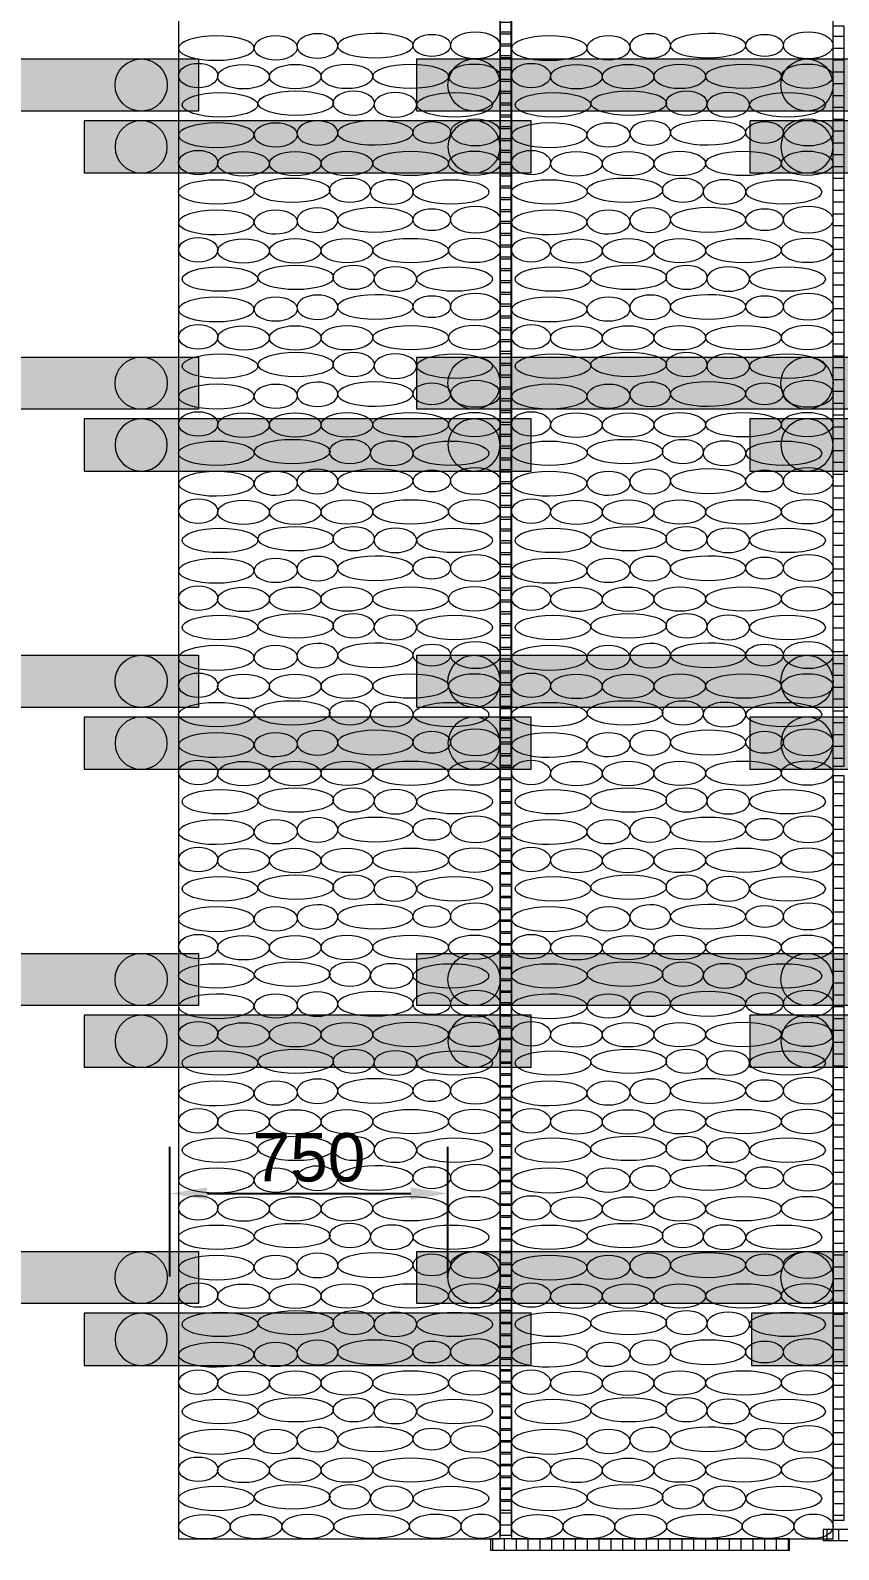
# Model space of a CAD drawing. Header units: inches. Extents: x 523 to 1492, y 69 to 539.
# Drawn here: x 765.47 to 787.16, y 314.3 to 355.06 of the extents above; entities that cross this region are included whole.
import ezdxf

# ---------------------------------------------------------------- set-up
doc = ezdxf.new("R2010")
doc.units = ezdxf.units.IN
doc.header["$MEASUREMENT"] = 0
doc.styles.get("Standard").update_dxf_attribs({"font": 'arial.ttf'})
doc.dimstyles.new('ISO-25', dxfattribs={"dimtxt": 2.5, "dimasz": 2.5, "dimexe": 1.25, "dimexo": 0, "dimtad": 1, "dimdec": 0, "dimtxsty": 'Standard', "dimcen": 2.5, "dimadec": 0, "dimazin": 0, "dimtfac": 1, "dimtdec": 0, "dimtmove": 0, "dimatfit": 3, "dimfxl": 0, "dimarcsym": 0})
pattern_1 = [(0, (0, 1.2741), (1e-16, 0.3175), [])]
pattern_2 = [(0, (17.8616, 0.25796), (1e-16, 0.3175), [])]

# ---------------------------------------------------------------- blocks, each defined once
blk = doc.blocks.new('Бут.дорожка 8м')
at = {"linetype": 'ByBlock', "lineweight": 15}
h = blk.add_hatch(dxfattribs=at)
h.set_pattern_fill('ANSI31', color=22, scale=0.1, angle=315, style=0)
h.set_pattern_definition(pattern_1)
h.paths.add_polyline_path([(1955.263, -4734.431), (1954.963, -4734.431), (1954.963, -4754.287), (1955.263, -4754.287)])
h = blk.add_hatch(dxfattribs=at)
h.set_pattern_fill('ANSI31', color=22, scale=0.1, angle=315, style=0)
h.set_pattern_definition(pattern_1)
h.paths.add_polyline_path([(1955.263, -4754.547), (1954.963, -4754.547), (1954.963, -4775.939), (1955.263, -4775.941)])
h = blk.add_hatch(dxfattribs=at)
h.set_pattern_fill('ANSI31', color=22, scale=0.1, angle=45, style=0)
h.set_pattern_definition([(90, (0, 0), (-0.3175, 6e-17), [])])
h.paths.add_polyline_path([(1962.728, -4776.342), (1962.728, -4776.042), (1954.701, -4776.042), (1954.701, -4776.342)])
at = {"color": 7, "linetype": 'ByBlock', "lineweight": 15}
blk.add_lwpolyline([(1955.263, -4776.042), (1963.895, -4776.042), (1963.895, -4691.934), (1955.263, -4691.934)], close=True, dxfattribs=at)
at = {"color": 22, "linetype": 'ByBlock', "lineweight": 15}
for points in [[(1955.263, -4734.431), (1954.963, -4734.431), (1954.963, -4754.287), (1955.263, -4754.287)], [(1955.263, -4754.547), (1954.963, -4754.547), (1954.963, -4775.939), (1955.263, -4775.941)], [(1962.728, -4776.342), (1962.728, -4776.042), (1954.701, -4776.042), (1954.701, -4776.342)]]:
    blk.add_lwpolyline(points, close=True, dxfattribs=at)
at = {"color": 253, "linetype": 'ByBlock', "lineweight": 15, "extrusion": (0, 0, -1)}
for centre, major_axis, ratio in [((1956.279, -4736.035), (-1.016, -0.005), 0.322367), ((1958.989, -4735.976), (-0.549, -0.003), 0.596748), ((1960.541, -4735.968), (-1.016, -0.005), 0.322367), ((1961.081, -4737.557), (-0.575, 0), 0.569135), ((1958.989, -4738.313), (-0.549, -0.003), 0.596748), ((1960.541, -4738.305), (-1.016, -0.005), 0.322367), ((1956.279, -4738.372), (-1.016, -0.005), 0.322367), ((1960.982, -4739.894), (-0.575, 0), 0.569135), ((1956.279, -4740.711), (-1.016, -0.005), 0.322367), ((1958.989, -4740.652), (-0.549, -0.003), 0.596748), ((1960.541, -4740.644), (-1.016, -0.005), 0.322367), ((1961.081, -4742.233), (-0.575, 0), 0.569135), ((1956.279, -4743.048), (-1.016, -0.005), 0.322367), ((1958.989, -4742.988), (-0.549, -0.003), 0.596748), ((1960.541, -4742.98), (-1.016, -0.005), 0.322367), ((1961.081, -4744.57), (-0.575, 0), 0.569135), ((1956.279, -4745.384), (-1.016, -0.005), 0.322367), ((1958.989, -4745.325), (-0.549, -0.003), 0.596748), ((1960.541, -4745.317), (-1.016, -0.005), 0.322367), ((1960.982, -4746.907), (-0.575, 0), 0.569135), ((1956.279, -4747.723), (-1.016, -0.005), 0.322367), ((1958.989, -4747.664), (-0.549, -0.003), 0.596748), ((1960.541, -4747.656), (-1.016, -0.005), 0.322367), ((1961.081, -4749.246), (-0.575, 0), 0.569135), ((1956.279, -4750.06), (-1.016, -0.005), 0.322367), ((1958.989, -4750.001), (-0.549, -0.003), 0.596748), ((1960.541, -4749.993), (-1.016, -0.005), 0.322367), ((1961.081, -4751.582), (-0.575, 0), 0.569135), ((1956.279, -4752.397), (-1.016, -0.005), 0.322367), ((1958.989, -4752.337), (-0.549, -0.003), 0.596748), ((1960.541, -4752.329), (-1.016, -0.005), 0.322367), ((1960.982, -4753.919), (-0.575, 0), 0.569135), ((1956.279, -4754.736), (-1.016, -0.005), 0.322367), ((1958.989, -4754.677), (-0.549, -0.003), 0.596748), ((1960.541, -4754.669), (-1.016, -0.005), 0.322367), ((1961.081, -4756.258), (-0.575, 0), 0.569135), ((1956.279, -4757.072), (-1.016, -0.005), 0.322367), ((1958.989, -4757.013), (-0.549, -0.003), 0.596748), ((1960.541, -4757.005), (-1.016, -0.005), 0.322367), ((1961.081, -4758.595), (-0.575, 0), 0.569135), ((1956.279, -4759.409), (-1.016, -0.005), 0.322367), ((1958.989, -4759.35), (-0.549, -0.003), 0.596748), ((1960.541, -4759.342), (-1.016, -0.005), 0.322367), ((1960.982, -4760.931), (-0.575, 0), 0.569135), ((1956.279, -4761.748), (-1.016, -0.005), 0.322367), ((1958.989, -4761.689), (-0.549, -0.003), 0.596748), ((1960.541, -4761.681), (-1.016, -0.005), 0.322367), ((1961.081, -4763.27), (-0.575, 0), 0.569135), ((1958.989, -4764.026), (-0.549, -0.003), 0.596748), ((1960.541, -4764.018), (-1.016, -0.005), 0.322367), ((1956.279, -4764.085), (-1.016, -0.005), 0.322367), ((1961.081, -4765.607), (-0.575, 0), 0.569135), ((1956.279, -4766.422), (-1.016, -0.005), 0.322367), ((1958.989, -4766.362), (-0.549, -0.003), 0.596748), ((1960.541, -4766.354), (-1.016, -0.005), 0.322367), ((1960.982, -4767.944), (-0.575, 0), 0.569135), ((1956.279, -4768.761), (-1.016, -0.005), 0.322367), ((1958.989, -4768.701), (-0.549, -0.003), 0.596748), ((1960.541, -4768.693), (-1.016, -0.005), 0.322367), ((1961.081, -4770.283), (-0.575, 0), 0.569135), ((1956.279, -4771.097), (-1.016, -0.005), 0.322367), ((1958.989, -4771.038), (-0.549, -0.003), 0.596748), ((1960.541, -4771.03), (-1.016, -0.005), 0.322367), ((1961.081, -4772.62), (-0.575, 0), 0.569135), ((1958.989, -4773.375), (-0.549, -0.003), 0.596748), ((1960.541, -4773.367), (-1.016, -0.005), 0.322367), ((1956.279, -4773.434), (-1.016, -0.005), 0.322367), ((1960.982, -4774.956), (-0.575, 0), 0.569135)]:
    blk.add_ellipse(centre, major_axis=major_axis, ratio=ratio, dxfattribs=at)
at = {"color": 253, "linetype": 'ByBlock', "lineweight": 15}
for centre, major_axis, ratio in [((1957.87, -4736.027), (0.575, 0.003), 0.569135), ((1962.059, -4735.962), (-0.502, 0), 0.586261), ((1963.228, -4735.962), (-0.667, 0), 0.543772), ((1955.791, -4736.772), (-0.525, 0), 0.625314), ((1957.006, -4736.803), (0.694, 0), 0.47197), ((1958.394, -4736.799), (0.694, 0), 0.47197), ((1959.781, -4736.795), (0.694, 0), 0.47197), ((1961.491, -4736.792), (1.016, 0), 0.322367), ((1963.201, -4736.789), (0.694, 0), 0.47197), ((1958.41, -4737.512), (1.016, 0), 0.322367), ((1959.962, -4737.512), (0.549, 0), 0.596748), ((1956.378, -4737.557), (1.016, 0), 0.322367), ((1962.672, -4737.557), (1.016, 0), 0.322367), ((1962.059, -4738.299), (-0.502, 0), 0.586261), ((1963.228, -4738.299), (-0.667, 0), 0.543772), ((1957.87, -4738.364), (0.575, 0.003), 0.569135), ((1955.791, -4739.108), (-0.525, 0), 0.625314), ((1957.006, -4739.14), (0.694, 0), 0.47197), ((1958.394, -4739.136), (0.694, 0), 0.47197), ((1959.781, -4739.132), (0.694, 0), 0.47197), ((1961.491, -4739.129), (1.016, 0), 0.322367), ((1963.201, -4739.125), (0.694, 0), 0.47197), ((1956.279, -4739.894), (1.016, 0), 0.322367), ((1958.311, -4739.849), (1.016, 0), 0.322367), ((1959.863, -4739.849), (0.549, 0), 0.596748), ((1962.573, -4739.894), (1.016, 0), 0.322367), ((1957.87, -4740.703), (0.575, 0.003), 0.569135), ((1962.059, -4740.638), (-0.502, 0), 0.586261), ((1963.228, -4740.638), (-0.667, 0), 0.543772), ((1955.791, -4741.448), (-0.525, 0), 0.625314), ((1957.006, -4741.479), (0.694, 0), 0.47197), ((1958.394, -4741.475), (0.694, 0), 0.47197), ((1959.781, -4741.471), (0.694, 0), 0.47197), ((1961.491, -4741.468), (1.016, 0), 0.322367), ((1963.201, -4741.464), (0.694, 0), 0.47197), ((1956.378, -4742.233), (1.016, 0), 0.322367), ((1958.41, -4742.188), (1.016, 0), 0.322367), ((1959.962, -4742.188), (0.549, 0), 0.596748), ((1962.672, -4742.233), (1.016, 0), 0.322367), ((1957.87, -4743.039), (0.575, 0.003), 0.569135), ((1962.059, -4742.974), (-0.502, 0), 0.586261), ((1963.228, -4742.974), (-0.667, 0), 0.543772), ((1955.791, -4743.784), (-0.525, 0), 0.625314), ((1957.006, -4743.815), (0.694, 0), 0.47197), ((1958.394, -4743.812), (0.694, 0), 0.47197), ((1959.781, -4743.808), (0.694, 0), 0.47197), ((1961.491, -4743.805), (1.016, 0), 0.322367), ((1963.201, -4743.801), (0.694, 0), 0.47197), ((1956.378, -4744.57), (1.016, 0), 0.322367), ((1958.41, -4744.525), (1.016, 0), 0.322367), ((1959.962, -4744.525), (0.549, 0), 0.596748), ((1962.672, -4744.57), (1.016, 0), 0.322367), ((1963.228, -4745.311), (-0.667, 0), 0.543772), ((1957.87, -4745.376), (0.575, 0.003), 0.569135), ((1962.059, -4745.311), (-0.502, 0), 0.586261), ((1955.791, -4746.121), (-0.525, 0), 0.625314), ((1957.006, -4746.152), (0.694, 0), 0.47197), ((1958.394, -4746.148), (0.694, 0), 0.47197), ((1959.781, -4746.144), (0.694, 0), 0.47197), ((1961.491, -4746.141), (1.016, 0), 0.322367), ((1963.201, -4746.138), (0.694, 0), 0.47197), ((1956.279, -4746.907), (1.016, 0), 0.322367), ((1958.311, -4746.861), (1.016, 0), 0.322367), ((1959.863, -4746.861), (0.549, 0), 0.596748), ((1962.573, -4746.907), (1.016, 0), 0.322367), ((1957.87, -4747.715), (0.575, 0.003), 0.569135), ((1962.059, -4747.65), (-0.502, 0), 0.586261), ((1963.228, -4747.65), (-0.667, 0), 0.543772), ((1955.791, -4748.46), (-0.525, 0), 0.625314), ((1957.006, -4748.491), (0.694, 0), 0.47197), ((1958.394, -4748.487), (0.694, 0), 0.47197), ((1959.781, -4748.484), (0.694, 0), 0.47197), ((1961.491, -4748.48), (1.016, 0), 0.322367), ((1963.201, -4748.477), (0.694, 0), 0.47197), ((1956.378, -4749.246), (1.016, 0), 0.322367), ((1958.41, -4749.2), (1.016, 0), 0.322367), ((1959.962, -4749.2), (0.549, 0), 0.596748), ((1962.672, -4749.246), (1.016, 0), 0.322367), ((1957.87, -4750.052), (0.575, 0.003), 0.569135), ((1962.059, -4749.987), (-0.502, 0), 0.586261), ((1963.228, -4749.987), (-0.667, 0), 0.543772), ((1955.791, -4750.797), (-0.525, 0), 0.625314), ((1957.006, -4750.828), (0.694, 0), 0.47197), ((1958.394, -4750.824), (0.694, 0), 0.47197), ((1959.781, -4750.82), (0.694, 0), 0.47197), ((1961.491, -4750.817), (1.016, 0), 0.322367), ((1963.201, -4750.813), (0.694, 0), 0.47197), ((1956.378, -4751.582), (1.016, 0), 0.322367), ((1958.41, -4751.537), (1.016, 0), 0.322367), ((1959.962, -4751.537), (0.549, 0), 0.596748), ((1962.672, -4751.582), (1.016, 0), 0.322367), ((1957.87, -4752.388), (0.575, 0.003), 0.569135), ((1962.059, -4752.323), (-0.502, 0), 0.586261), ((1963.228, -4752.323), (-0.667, 0), 0.543772), ((1955.791, -4753.133), (-0.525, 0), 0.625314), ((1957.006, -4753.164), (0.694, 0), 0.47197), ((1958.394, -4753.161), (0.694, 0), 0.47197), ((1959.781, -4753.157), (0.694, 0), 0.47197), ((1961.491, -4753.154), (1.016, 0), 0.322367), ((1963.201, -4753.15), (0.694, 0), 0.47197), ((1956.279, -4753.919), (1.016, 0), 0.322367), ((1958.311, -4753.874), (1.016, 0), 0.322367), ((1959.863, -4753.874), (0.549, 0), 0.596748), ((1962.573, -4753.919), (1.016, 0), 0.322367), ((1963.228, -4754.662), (-0.667, 0), 0.543772), ((1957.87, -4754.728), (0.575, 0.003), 0.569135), ((1962.059, -4754.662), (-0.502, 0), 0.586261), ((1955.791, -4755.472), (-0.525, 0), 0.625314), ((1957.006, -4755.503), (0.694, 0), 0.47197), ((1958.394, -4755.5), (0.694, 0), 0.47197), ((1959.781, -4755.496), (0.694, 0), 0.47197), ((1961.491, -4755.493), (1.016, 0), 0.322367), ((1963.201, -4755.489), (0.694, 0), 0.47197), ((1956.378, -4756.258), (1.016, 0), 0.322367), ((1958.41, -4756.213), (1.016, 0), 0.322367), ((1959.962, -4756.213), (0.549, 0), 0.596748), ((1962.672, -4756.258), (1.016, 0), 0.322367), ((1957.87, -4757.064), (0.575, 0.003), 0.569135), ((1962.059, -4756.999), (-0.502, 0), 0.586261), ((1963.228, -4756.999), (-0.667, 0), 0.543772), ((1955.791, -4757.809), (-0.525, 0), 0.625314), ((1957.006, -4757.84), (0.694, 0), 0.47197), ((1958.394, -4757.836), (0.694, 0), 0.47197), ((1959.781, -4757.833), (0.694, 0), 0.47197), ((1961.491, -4757.829), (1.016, 0), 0.322367), ((1963.201, -4757.826), (0.694, 0), 0.47197), ((1956.378, -4758.595), (1.016, 0), 0.322367), ((1958.41, -4758.55), (1.016, 0), 0.322367), ((1959.962, -4758.55), (0.549, 0), 0.596748), ((1962.672, -4758.595), (1.016, 0), 0.322367), ((1957.87, -4759.401), (0.575, 0.003), 0.569135), ((1962.059, -4759.336), (-0.502, 0), 0.586261), ((1963.228, -4759.336), (-0.667, 0), 0.543772), ((1955.791, -4760.146), (-0.525, 0), 0.625314), ((1957.006, -4760.177), (0.694, 0), 0.47197), ((1958.394, -4760.173), (0.694, 0), 0.47197), ((1959.781, -4760.169), (0.694, 0), 0.47197), ((1961.491, -4760.166), (1.016, 0), 0.322367), ((1963.201, -4760.163), (0.694, 0), 0.47197), ((1956.279, -4760.931), (1.016, 0), 0.322367), ((1958.311, -4760.886), (1.016, 0), 0.322367), ((1959.863, -4760.886), (0.549, 0), 0.596748), ((1962.573, -4760.931), (1.016, 0), 0.322367), ((1957.87, -4761.74), (0.575, 0.003), 0.569135), ((1962.059, -4761.675), (-0.502, 0), 0.586261), ((1963.228, -4761.675), (-0.667, 0), 0.543772), ((1955.791, -4762.485), (-0.525, 0), 0.625314), ((1957.006, -4762.516), (0.694, 0), 0.47197), ((1958.394, -4762.512), (0.694, 0), 0.47197), ((1959.781, -4762.508), (0.694, 0), 0.47197), ((1961.491, -4762.505), (1.016, 0), 0.322367), ((1963.201, -4762.502), (0.694, 0), 0.47197), ((1958.41, -4763.225), (1.016, 0), 0.322367), ((1959.962, -4763.225), (0.549, 0), 0.596748), ((1956.378, -4763.27), (1.016, 0), 0.322367), ((1962.672, -4763.27), (1.016, 0), 0.322367), ((1963.228, -4764.012), (-0.667, 0), 0.543772), ((1957.87, -4764.077), (0.575, 0.003), 0.569135), ((1962.059, -4764.012), (-0.502, 0), 0.586261), ((1955.791, -4764.822), (-0.525, 0), 0.625314), ((1957.006, -4764.853), (0.694, 0), 0.47197), ((1958.394, -4764.849), (0.694, 0), 0.47197), ((1959.781, -4764.845), (0.694, 0), 0.47197), ((1961.491, -4764.842), (1.016, 0), 0.322367), ((1963.201, -4764.838), (0.694, 0), 0.47197), ((1956.378, -4765.607), (1.016, 0), 0.322367), ((1958.41, -4765.562), (1.016, 0), 0.322367), ((1959.962, -4765.562), (0.549, 0), 0.596748), ((1962.672, -4765.607), (1.016, 0), 0.322367), ((1957.87, -4766.413), (0.575, 0.003), 0.569135), ((1962.059, -4766.348), (-0.502, 0), 0.586261), ((1963.228, -4766.348), (-0.667, 0), 0.543772), ((1955.791, -4767.158), (-0.525, 0), 0.625314), ((1957.006, -4767.189), (0.694, 0), 0.47197), ((1958.394, -4767.185), (0.694, 0), 0.47197), ((1959.781, -4767.182), (0.694, 0), 0.47197), ((1961.491, -4767.179), (1.016, 0), 0.322367), ((1963.201, -4767.175), (0.694, 0), 0.47197), ((1956.279, -4767.944), (1.016, 0), 0.322367), ((1958.311, -4767.899), (1.016, 0), 0.322367), ((1959.863, -4767.899), (0.549, 0), 0.596748), ((1962.573, -4767.944), (1.016, 0), 0.322367), ((1957.87, -4768.752), (0.575, 0.003), 0.569135), ((1962.059, -4768.687), (-0.502, 0), 0.586261), ((1963.228, -4768.687), (-0.667, 0), 0.543772), ((1955.791, -4769.497), (-0.525, 0), 0.625314), ((1957.006, -4769.528), (0.694, 0), 0.47197), ((1958.394, -4769.525), (0.694, 0), 0.47197), ((1959.781, -4769.521), (0.694, 0), 0.47197), ((1961.491, -4769.518), (1.016, 0), 0.322367), ((1963.201, -4769.514), (0.694, 0), 0.47197), ((1956.378, -4770.283), (1.016, 0), 0.322367), ((1958.41, -4770.238), (1.016, 0), 0.322367), ((1959.962, -4770.238), (0.549, 0), 0.596748), ((1962.672, -4770.283), (1.016, 0), 0.322367), ((1957.87, -4771.089), (0.575, 0.003), 0.569135), ((1962.059, -4771.024), (-0.502, 0), 0.586261), ((1963.228, -4771.024), (-0.667, 0), 0.543772), ((1955.791, -4771.834), (-0.525, 0), 0.625314), ((1957.006, -4771.865), (0.694, 0), 0.47197), ((1958.394, -4771.861), (0.694, 0), 0.47197), ((1959.781, -4771.857), (0.694, 0), 0.47197), ((1961.491, -4771.854), (1.016, 0), 0.322367), ((1963.201, -4771.851), (0.694, 0), 0.47197), ((1958.41, -4772.574), (1.016, 0), 0.322367), ((1959.962, -4772.574), (0.549, 0), 0.596748), ((1956.378, -4772.62), (1.016, 0), 0.322367), ((1962.672, -4772.62), (1.016, 0), 0.322367), ((1962.059, -4773.361), (-0.502, 0), 0.586261), ((1963.228, -4773.361), (-0.667, 0), 0.543772), ((1957.87, -4773.426), (0.575, 0.003), 0.569135), ((1955.791, -4774.171), (-0.525, 0), 0.625314), ((1957.006, -4774.202), (0.694, 0), 0.47197), ((1958.394, -4774.198), (0.694, 0), 0.47197), ((1959.781, -4774.194), (0.694, 0), 0.47197), ((1961.491, -4774.191), (1.016, 0), 0.322367), ((1963.201, -4774.187), (0.694, 0), 0.47197), ((1956.279, -4774.956), (1.016, 0), 0.322367), ((1958.311, -4774.911), (1.016, 0), 0.322367), ((1959.863, -4774.911), (0.549, 0), 0.596748), ((1962.573, -4774.956), (1.016, 0), 0.322367), ((1955.957, -4775.714), (0.694, 0), 0.47197), ((1957.345, -4775.71), (0.694, 0), 0.47197), ((1958.732, -4775.706), (0.694, 0), 0.47197), ((1960.442, -4775.703), (1.016, 0), 0.322367), ((1962.152, -4775.7), (0.694, 0), 0.47197), ((1963.37, -4775.7), (-0.525, 0), 0.625314)]:
    blk.add_ellipse(centre, major_axis=major_axis, ratio=ratio, dxfattribs=at)
blk = doc.blocks.new('бут')
at = {"color": 7, "linetype": 'ByBlock', "lineweight": 15}
blk.add_lwpolyline([(1777.275, -4788.042), (1785.907, -4788.042), (1785.907, -4740.129), (1777.275, -4742.251)], close=True, dxfattribs=at)
at = {"color": 7, "linetype": 'ByBlock', "lineweight": 15, "extrusion": (0, 0, -1)}
for centre, major_axis, ratio in [((1778.291, -4748.035), (-1.016, -0.005), 0.322367), ((1781.002, -4747.976), (-0.549, -0.003), 0.596748), ((1782.554, -4747.968), (-1.016, -0.005), 0.322367), ((1783.093, -4749.557), (-0.575, 0), 0.569135), ((1778.291, -4750.372), (-1.016, -0.005), 0.322367), ((1781.002, -4750.313), (-0.549, -0.003), 0.596748), ((1782.554, -4750.305), (-1.016, -0.005), 0.322367), ((1782.995, -4751.894), (-0.575, 0), 0.569135), ((1778.291, -4752.711), (-1.016, -0.005), 0.322367), ((1781.002, -4752.652), (-0.549, -0.003), 0.596748), ((1782.554, -4752.644), (-1.016, -0.005), 0.322367), ((1783.093, -4754.233), (-0.575, 0), 0.569135), ((1778.291, -4755.048), (-1.016, -0.005), 0.322367), ((1781.002, -4754.988), (-0.549, -0.003), 0.596748), ((1782.554, -4754.98), (-1.016, -0.005), 0.322367), ((1783.093, -4756.57), (-0.575, 0), 0.569135), ((1778.291, -4757.384), (-1.016, -0.005), 0.322367), ((1781.002, -4757.325), (-0.549, -0.003), 0.596748), ((1782.554, -4757.317), (-1.016, -0.005), 0.322367), ((1782.995, -4758.907), (-0.575, 0), 0.569135), ((1778.291, -4759.723), (-1.016, -0.005), 0.322367), ((1781.002, -4759.664), (-0.549, -0.003), 0.596748), ((1782.554, -4759.656), (-1.016, -0.005), 0.322367), ((1783.093, -4761.246), (-0.575, 0), 0.569135), ((1781.002, -4762.001), (-0.549, -0.003), 0.596748), ((1782.554, -4761.993), (-1.016, -0.005), 0.322367), ((1778.291, -4762.06), (-1.016, -0.005), 0.322367), ((1783.093, -4763.582), (-0.575, 0), 0.569135), ((1778.291, -4764.397), (-1.016, -0.005), 0.322367), ((1781.002, -4764.337), (-0.549, -0.003), 0.596748), ((1782.554, -4764.329), (-1.016, -0.005), 0.322367), ((1782.995, -4765.919), (-0.575, 0), 0.569135), ((1778.291, -4766.736), (-1.016, -0.005), 0.322367), ((1781.002, -4766.677), (-0.549, -0.003), 0.596748), ((1782.554, -4766.669), (-1.016, -0.005), 0.322367), ((1783.093, -4768.258), (-0.575, 0), 0.569135), ((1778.291, -4769.072), (-1.016, -0.005), 0.322367), ((1781.002, -4769.013), (-0.549, -0.003), 0.596748), ((1782.554, -4769.005), (-1.016, -0.005), 0.322367), ((1783.093, -4770.595), (-0.575, 0), 0.569135), ((1781.002, -4771.35), (-0.549, -0.003), 0.596748), ((1782.554, -4771.342), (-1.016, -0.005), 0.322367), ((1778.291, -4771.409), (-1.016, -0.005), 0.322367), ((1782.995, -4772.931), (-0.575, 0), 0.569135), ((1778.291, -4773.748), (-1.016, -0.005), 0.322367), ((1781.002, -4773.689), (-0.549, -0.003), 0.596748), ((1782.554, -4773.681), (-1.016, -0.005), 0.322367), ((1783.093, -4775.27), (-0.575, 0), 0.569135), ((1778.291, -4776.085), (-1.016, -0.005), 0.322367), ((1781.002, -4776.026), (-0.549, -0.003), 0.596748), ((1782.554, -4776.018), (-1.016, -0.005), 0.322367), ((1783.093, -4777.607), (-0.575, 0), 0.569135), ((1778.291, -4778.422), (-1.016, -0.005), 0.322367), ((1781.002, -4778.362), (-0.549, -0.003), 0.596748), ((1782.554, -4778.354), (-1.016, -0.005), 0.322367), ((1782.995, -4779.944), (-0.575, 0), 0.569135), ((1781.002, -4780.701), (-0.549, -0.003), 0.596748), ((1782.554, -4780.693), (-1.016, -0.005), 0.322367), ((1778.291, -4780.761), (-1.016, -0.005), 0.322367), ((1783.093, -4782.283), (-0.575, 0), 0.569135), ((1778.291, -4783.097), (-1.016, -0.005), 0.322367), ((1781.002, -4783.038), (-0.549, -0.003), 0.596748), ((1782.554, -4783.03), (-1.016, -0.005), 0.322367), ((1783.093, -4784.62), (-0.575, 0), 0.569135), ((1778.291, -4785.434), (-1.016, -0.005), 0.322367), ((1781.002, -4785.375), (-0.549, -0.003), 0.596748), ((1782.554, -4785.367), (-1.016, -0.005), 0.322367), ((1782.995, -4786.956), (-0.575, 0), 0.569135)]:
    blk.add_ellipse(centre, major_axis=major_axis, ratio=ratio, dxfattribs=at)
at = {"color": 7, "linetype": 'ByBlock', "lineweight": 15}
for centre, major_axis, ratio in [((1779.883, -4748.027), (0.575, 0.003), 0.569135), ((1784.072, -4747.962), (-0.502, 0), 0.586261), ((1785.241, -4747.962), (-0.667, 0), 0.543772), ((1777.803, -4748.772), (-0.525, 0), 0.625314), ((1779.018, -4748.803), (0.694, 0), 0.47197), ((1780.406, -4748.799), (0.694, 0), 0.47197), ((1781.794, -4748.795), (0.694, 0), 0.47197), ((1783.504, -4748.792), (1.016, 0), 0.322367), ((1785.214, -4748.789), (0.694, 0), 0.47197), ((1778.39, -4749.557), (1.016, 0), 0.322367), ((1780.422, -4749.512), (1.016, 0), 0.322367), ((1781.974, -4749.512), (0.549, 0), 0.596748), ((1784.685, -4749.557), (1.016, 0), 0.322367), ((1779.883, -4750.364), (0.575, 0.003), 0.569135), ((1784.072, -4750.299), (-0.502, 0), 0.586261), ((1785.241, -4750.299), (-0.667, 0), 0.543772), ((1777.803, -4751.108), (-0.525, 0), 0.625314), ((1779.018, -4751.14), (0.694, 0), 0.47197), ((1780.406, -4751.136), (0.694, 0), 0.47197), ((1781.794, -4751.132), (0.694, 0), 0.47197), ((1783.504, -4751.129), (1.016, 0), 0.322367), ((1785.214, -4751.125), (0.694, 0), 0.47197), ((1778.292, -4751.894), (1.016, 0), 0.322367), ((1780.324, -4751.849), (1.016, 0), 0.322367), ((1781.875, -4751.849), (0.549, 0), 0.596748), ((1784.586, -4751.894), (1.016, 0), 0.322367), ((1785.241, -4752.638), (-0.667, 0), 0.543772), ((1779.883, -4752.703), (0.575, 0.003), 0.569135), ((1784.072, -4752.638), (-0.502, 0), 0.586261), ((1777.803, -4753.448), (-0.525, 0), 0.625314), ((1779.018, -4753.479), (0.694, 0), 0.47197), ((1780.406, -4753.475), (0.694, 0), 0.47197), ((1781.794, -4753.471), (0.694, 0), 0.47197), ((1783.504, -4753.468), (1.016, 0), 0.322367), ((1785.214, -4753.464), (0.694, 0), 0.47197), ((1778.39, -4754.233), (1.016, 0), 0.322367), ((1780.422, -4754.188), (1.016, 0), 0.322367), ((1781.974, -4754.188), (0.549, 0), 0.596748), ((1784.685, -4754.233), (1.016, 0), 0.322367), ((1779.883, -4755.039), (0.575, 0.003), 0.569135), ((1784.072, -4754.974), (-0.502, 0), 0.586261), ((1785.241, -4754.974), (-0.667, 0), 0.543772), ((1777.803, -4755.784), (-0.525, 0), 0.625314), ((1779.018, -4755.815), (0.694, 0), 0.47197), ((1780.406, -4755.812), (0.694, 0), 0.47197), ((1781.794, -4755.808), (0.694, 0), 0.47197), ((1783.504, -4755.805), (1.016, 0), 0.322367), ((1785.214, -4755.801), (0.694, 0), 0.47197), ((1778.39, -4756.57), (1.016, 0), 0.322367), ((1780.422, -4756.525), (1.016, 0), 0.322367), ((1781.974, -4756.525), (0.549, 0), 0.596748), ((1784.685, -4756.57), (1.016, 0), 0.322367), ((1779.883, -4757.376), (0.575, 0.003), 0.569135), ((1784.072, -4757.311), (-0.502, 0), 0.586261), ((1785.241, -4757.311), (-0.667, 0), 0.543772), ((1777.803, -4758.121), (-0.525, 0), 0.625314), ((1779.018, -4758.152), (0.694, 0), 0.47197), ((1780.406, -4758.148), (0.694, 0), 0.47197), ((1781.794, -4758.144), (0.694, 0), 0.47197), ((1783.504, -4758.141), (1.016, 0), 0.322367), ((1785.214, -4758.138), (0.694, 0), 0.47197), ((1778.292, -4758.907), (1.016, 0), 0.322367), ((1780.324, -4758.861), (1.016, 0), 0.322367), ((1781.875, -4758.861), (0.549, 0), 0.596748), ((1784.586, -4758.907), (1.016, 0), 0.322367), ((1779.883, -4759.715), (0.575, 0.003), 0.569135), ((1784.072, -4759.65), (-0.502, 0), 0.586261), ((1785.241, -4759.65), (-0.667, 0), 0.543772), ((1777.803, -4760.46), (-0.525, 0), 0.625314), ((1779.018, -4760.491), (0.694, 0), 0.47197), ((1780.406, -4760.487), (0.694, 0), 0.47197), ((1781.794, -4760.484), (0.694, 0), 0.47197), ((1783.504, -4760.48), (1.016, 0), 0.322367), ((1785.214, -4760.477), (0.694, 0), 0.47197), ((1778.39, -4761.246), (1.016, 0), 0.322367), ((1780.422, -4761.2), (1.016, 0), 0.322367), ((1781.974, -4761.2), (0.549, 0), 0.596748), ((1784.685, -4761.246), (1.016, 0), 0.322367), ((1785.241, -4761.987), (-0.667, 0), 0.543772), ((1779.883, -4762.052), (0.575, 0.003), 0.569135), ((1784.072, -4761.987), (-0.502, 0), 0.586261), ((1777.803, -4762.797), (-0.525, 0), 0.625314), ((1783.504, -4762.817), (1.016, 0), 0.322367), ((1785.214, -4762.813), (0.694, 0), 0.47197), ((1779.018, -4762.828), (0.694, 0), 0.47197), ((1780.406, -4762.824), (0.694, 0), 0.47197), ((1781.794, -4762.82), (0.694, 0), 0.47197), ((1778.39, -4763.582), (1.016, 0), 0.322367), ((1780.422, -4763.537), (1.016, 0), 0.322367), ((1781.974, -4763.537), (0.549, 0), 0.596748), ((1784.685, -4763.582), (1.016, 0), 0.322367), ((1779.883, -4764.388), (0.575, 0.003), 0.569135), ((1784.072, -4764.323), (-0.502, 0), 0.586261), ((1785.241, -4764.323), (-0.667, 0), 0.543772), ((1777.803, -4765.133), (-0.525, 0), 0.625314), ((1779.018, -4765.164), (0.694, 0), 0.47197), ((1780.406, -4765.161), (0.694, 0), 0.47197), ((1781.794, -4765.157), (0.694, 0), 0.47197), ((1783.504, -4765.154), (1.016, 0), 0.322367), ((1785.214, -4765.15), (0.694, 0), 0.47197), ((1778.292, -4765.919), (1.016, 0), 0.322367), ((1780.324, -4765.874), (1.016, 0), 0.322367), ((1781.875, -4765.874), (0.549, 0), 0.596748), ((1784.586, -4765.919), (1.016, 0), 0.322367), ((1779.883, -4766.728), (0.575, 0.003), 0.569135), ((1784.072, -4766.662), (-0.502, 0), 0.586261), ((1785.241, -4766.662), (-0.667, 0), 0.543772), ((1777.803, -4767.472), (-0.525, 0), 0.625314), ((1779.018, -4767.503), (0.694, 0), 0.47197), ((1780.406, -4767.5), (0.694, 0), 0.47197), ((1781.794, -4767.496), (0.694, 0), 0.47197), ((1783.504, -4767.493), (1.016, 0), 0.322367), ((1785.214, -4767.489), (0.694, 0), 0.47197), ((1778.39, -4768.258), (1.016, 0), 0.322367), ((1780.422, -4768.213), (1.016, 0), 0.322367), ((1781.974, -4768.213), (0.549, 0), 0.596748), ((1784.685, -4768.258), (1.016, 0), 0.322367), ((1779.883, -4769.064), (0.575, 0.003), 0.569135), ((1784.072, -4768.999), (-0.502, 0), 0.586261), ((1785.241, -4768.999), (-0.667, 0), 0.543772), ((1777.803, -4769.809), (-0.525, 0), 0.625314), ((1779.018, -4769.84), (0.694, 0), 0.47197), ((1780.406, -4769.836), (0.694, 0), 0.47197), ((1781.794, -4769.833), (0.694, 0), 0.47197), ((1783.504, -4769.829), (1.016, 0), 0.322367), ((1785.214, -4769.826), (0.694, 0), 0.47197), ((1780.422, -4770.55), (1.016, 0), 0.322367), ((1781.974, -4770.55), (0.549, 0), 0.596748), ((1778.39, -4770.595), (1.016, 0), 0.322367), ((1784.685, -4770.595), (1.016, 0), 0.322367), ((1784.072, -4771.336), (-0.502, 0), 0.586261), ((1785.241, -4771.336), (-0.667, 0), 0.543772), ((1779.883, -4771.401), (0.575, 0.003), 0.569135), ((1777.803, -4772.146), (-0.525, 0), 0.625314), ((1779.018, -4772.177), (0.694, 0), 0.47197), ((1780.406, -4772.173), (0.694, 0), 0.47197), ((1781.794, -4772.169), (0.694, 0), 0.47197), ((1783.504, -4772.166), (1.016, 0), 0.322367), ((1785.214, -4772.163), (0.694, 0), 0.47197), ((1778.292, -4772.931), (1.016, 0), 0.322367), ((1780.324, -4772.886), (1.016, 0), 0.322367), ((1781.875, -4772.886), (0.549, 0), 0.596748), ((1784.586, -4772.931), (1.016, 0), 0.322367), ((1779.883, -4773.74), (0.575, 0.003), 0.569135), ((1784.072, -4773.675), (-0.502, 0), 0.586261), ((1785.241, -4773.675), (-0.667, 0), 0.543772), ((1777.803, -4774.485), (-0.525, 0), 0.625314), ((1779.018, -4774.516), (0.694, 0), 0.47197), ((1780.406, -4774.512), (0.694, 0), 0.47197), ((1781.794, -4774.508), (0.694, 0), 0.47197), ((1783.504, -4774.505), (1.016, 0), 0.322367), ((1785.214, -4774.502), (0.694, 0), 0.47197), ((1778.39, -4775.27), (1.016, 0), 0.322367), ((1780.422, -4775.225), (1.016, 0), 0.322367), ((1781.974, -4775.225), (0.549, 0), 0.596748), ((1784.685, -4775.27), (1.016, 0), 0.322367), ((1779.883, -4776.077), (0.575, 0.003), 0.569135), ((1784.072, -4776.012), (-0.502, 0), 0.586261), ((1785.241, -4776.012), (-0.667, 0), 0.543772), ((1777.803, -4776.822), (-0.525, 0), 0.625314), ((1779.018, -4776.853), (0.694, 0), 0.47197), ((1780.406, -4776.849), (0.694, 0), 0.47197), ((1781.794, -4776.845), (0.694, 0), 0.47197), ((1783.504, -4776.842), (1.016, 0), 0.322367), ((1785.214, -4776.838), (0.694, 0), 0.47197), ((1778.39, -4777.607), (1.016, 0), 0.322367), ((1780.422, -4777.562), (1.016, 0), 0.322367), ((1781.974, -4777.562), (0.549, 0), 0.596748), ((1784.685, -4777.607), (1.016, 0), 0.322367), ((1779.883, -4778.413), (0.575, 0.003), 0.569135), ((1784.072, -4778.348), (-0.502, 0), 0.586261), ((1785.241, -4778.348), (-0.667, 0), 0.543772), ((1777.803, -4779.158), (-0.525, 0), 0.625314), ((1779.018, -4779.189), (0.694, 0), 0.47197), ((1780.406, -4779.185), (0.694, 0), 0.47197), ((1781.794, -4779.182), (0.694, 0), 0.47197), ((1783.504, -4779.179), (1.016, 0), 0.322367), ((1785.214, -4779.175), (0.694, 0), 0.47197), ((1780.324, -4779.899), (1.016, 0), 0.322367), ((1781.875, -4779.899), (0.549, 0), 0.596748), ((1778.292, -4779.944), (1.016, 0), 0.322367), ((1784.586, -4779.944), (1.016, 0), 0.322367), ((1779.883, -4780.752), (0.575, 0.003), 0.569135), ((1784.072, -4780.687), (-0.502, 0), 0.586261), ((1785.241, -4780.687), (-0.667, 0), 0.543772), ((1777.803, -4781.497), (-0.525, 0), 0.625314), ((1779.018, -4781.528), (0.694, 0), 0.47197), ((1780.406, -4781.525), (0.694, 0), 0.47197), ((1781.794, -4781.521), (0.694, 0), 0.47197), ((1783.504, -4781.518), (1.016, 0), 0.322367), ((1785.214, -4781.514), (0.694, 0), 0.47197), ((1778.39, -4782.283), (1.016, 0), 0.322367), ((1780.422, -4782.238), (1.016, 0), 0.322367), ((1781.974, -4782.238), (0.549, 0), 0.596748), ((1784.685, -4782.283), (1.016, 0), 0.322367), ((1779.883, -4783.089), (0.575, 0.003), 0.569135), ((1784.072, -4783.024), (-0.502, 0), 0.586261), ((1785.241, -4783.024), (-0.667, 0), 0.543772), ((1777.803, -4783.834), (-0.525, 0), 0.625314), ((1779.018, -4783.865), (0.694, 0), 0.47197), ((1780.406, -4783.861), (0.694, 0), 0.47197), ((1781.794, -4783.857), (0.694, 0), 0.47197), ((1783.504, -4783.854), (1.016, 0), 0.322367), ((1785.214, -4783.851), (0.694, 0), 0.47197), ((1778.39, -4784.62), (1.016, 0), 0.322367), ((1780.422, -4784.574), (1.016, 0), 0.322367), ((1781.974, -4784.574), (0.549, 0), 0.596748), ((1784.685, -4784.62), (1.016, 0), 0.322367), ((1779.883, -4785.426), (0.575, 0.003), 0.569135), ((1784.072, -4785.361), (-0.502, 0), 0.586261), ((1785.241, -4785.361), (-0.667, 0), 0.543772), ((1777.803, -4786.171), (-0.525, 0), 0.625314), ((1779.018, -4786.202), (0.694, 0), 0.47197), ((1780.406, -4786.198), (0.694, 0), 0.47197), ((1781.794, -4786.194), (0.694, 0), 0.47197), ((1783.504, -4786.191), (1.016, 0), 0.322367), ((1785.214, -4786.187), (0.694, 0), 0.47197), ((1778.292, -4786.956), (1.016, 0), 0.322367), ((1780.324, -4786.911), (1.016, 0), 0.322367), ((1781.875, -4786.911), (0.549, 0), 0.596748), ((1784.586, -4786.956), (1.016, 0), 0.322367), ((1777.969, -4787.714), (0.694, 0), 0.47197), ((1779.357, -4787.71), (0.694, 0), 0.47197), ((1780.745, -4787.706), (0.694, 0), 0.47197), ((1782.455, -4787.703), (1.016, 0), 0.322367), ((1784.165, -4787.7), (0.694, 0), 0.47197), ((1785.383, -4787.7), (-0.525, 0), 0.625314)]:
    blk.add_ellipse(centre, major_axis=major_axis, ratio=ratio, dxfattribs=at)
blk = doc.blocks.new('Бут.полосы')
at = {"linetype": 'ByBlock', "lineweight": 15}
h = blk.add_hatch(dxfattribs=at)
h.set_pattern_fill('ANSI31', color=22, scale=0.1, angle=315, style=0)
h.set_pattern_definition(pattern_2)
h.paths.add_polyline_path([(1973.124, -4735.447), (1972.824, -4735.447), (1972.824, -4755.303), (1973.124, -4755.303)])
h = blk.add_hatch(dxfattribs=at)
h.set_pattern_fill('ANSI31', color=22, scale=0.1, angle=315, style=0)
h.set_pattern_definition(pattern_2)
h.paths.add_polyline_path([(1973.125, -4755.563), (1972.825, -4755.563), (1972.825, -4775.54), (1973.125, -4775.54)])
h = blk.add_hatch(dxfattribs=at)
h.set_pattern_fill('ANSI31', color=22, scale=0.1, angle=45, style=0)
h.set_pattern_definition([(90, (17.8616, 0.25796), (-0.3175, 6e-17), [])])
h.paths.add_polyline_path([(1980.589, -4776.084), (1980.589, -4775.784), (1972.562, -4775.784), (1972.562, -4776.084)])
at = {"color": 22, "linetype": 'ByBlock', "lineweight": 15}
for points in [[(1973.124, -4735.447), (1972.824, -4735.447), (1972.824, -4755.303), (1973.124, -4755.303)], [(1973.125, -4755.563), (1972.825, -4755.563), (1972.825, -4775.54), (1973.125, -4775.54)], [(1980.589, -4776.084), (1980.589, -4775.784), (1972.562, -4775.784), (1972.562, -4776.084)]]:
    blk.add_lwpolyline(points, close=True, dxfattribs=at)
blk = doc.blocks.new('S - 140')
at = {"linetype": 'ByBlock', "lineweight": 15}
h = blk.add_hatch(color=7, dxfattribs=at)
edge = h.paths.add_edge_path()
edge.add_arc((1417, -1396.7), 70, 0, 360)
at = {"color": 7, "linetype": 'ByBlock', "lineweight": 15}
blk.add_circle((1417, -1396.7), 70, dxfattribs=at)
blk = doc.blocks.new('2 стойки под брус')
at = {"linetype": 'ByBlock', "lineweight": 15}
blk.add_hatch(color=254, dxfattribs=at).paths.add_polyline_path([(1908.082, -1350.965), (1908.082, -1349.565), (1920.082, -1349.565), (1920.082, -1350.965)])
at = {"color": 7, "linetype": 'ByBlock', "lineweight": 15}
blk.add_lwpolyline([(1908.082, -1350.965), (1908.082, -1349.565), (1920.082, -1349.565), (1920.082, -1350.965), (1908.082, -1350.965)], dxfattribs=at)
at = {"color": 7, "linetype": 'ByBlock', "lineweight": 15, "xscale": 0.009999999999990905, "yscale": 0.009999999999990905, "zscale": 0.009999999999990905}
for p in [(1895.447, -1336.298), (1904.379, -1336.298)]:
    blk.add_blockref('S - 140', p, dxfattribs=at)
blk = doc.blocks.new('*D142')
at = {"color": 0, "linetype": 'ByBlock', "lineweight": -2}
for p, q in [((769.211, 321.626), (769.211, 325.103)), ((776.676, 321.597), (776.676, 325.103)), ((770.211, 323.853), (775.676, 323.853))]:
    blk.add_line(p, q, dxfattribs=at)
at = {"color": 0, "linetype": 'ByBlock'}
for points in [[(770.211, 324.019), (770.211, 323.686), (769.211, 323.853)], [(775.676, 324.019), (775.676, 323.686), (776.676, 323.853)]]:
    blk.add_solid(points, dxfattribs=at)
at = {"layer": 'Defpoints', "color": 0, "linetype": 'ByBlock'}
for p in [(776.676, 323.853), (769.211, 321.626), (776.676, 321.597)]:
    blk.add_point(p, dxfattribs=at)
at = {"color": 0, "linetype": 'ByBlock', "lineweight": 15, "insert": (772.943, 324.816), "char_height": 1.3, "attachment_point": 5}
blk.add_mtext('750', dxfattribs=at)
blk = doc.blocks.new('*D318')
at = {"color": 0, "linetype": 'ByBlock', "lineweight": -2}
for p, q in [((768.797, 460.854), (756.789, 460.854)), ((758.039, 306.739), (758.039, 458.354)), ((764.873, 304.239), (756.789, 304.239))]:
    blk.add_line(p, q, dxfattribs=at)
at = {"color": 0}
for points in [[(757.622, 458.354), (758.456, 458.354), (758.039, 460.854)], [(757.622, 306.739), (758.456, 306.739), (758.039, 304.239)]]:
    blk.add_solid(points, dxfattribs=at)
at = {"layer": 'Defpoints', "color": 0}
for p in [(758.039, 460.854), (768.797, 460.854), (764.873, 304.239)]:
    blk.add_point(p, dxfattribs=at)
at = {"color": 0, "insert": (756.137, 382.546), "char_height": 2.5, "attachment_point": 5, "rotation": 90}
blk.add_mtext('157', dxfattribs=at)

msp = doc.modelspace()

# ---------------------------------------------------------------- hatches: boundary and pattern name
at = {"linetype": 'ByBlock', "lineweight": 15}
h = msp.add_hatch(dxfattribs=at)
h.set_pattern_fill('ANSI31', color=22, scale=0.1, angle=315, style=0)
h.set_pattern_definition([(0, (-1176.88754, 5091.17227), (1e-16, 0.3175), [])])
h.paths.add_polyline_path([(778.375, 355.467), (778.075, 355.467), (778.075, 335.611), (778.375, 335.611)])
h = msp.add_hatch(dxfattribs=at)
h.set_pattern_fill('ANSI31', color=22, scale=0.1, angle=315, style=0)
h.set_pattern_definition([(0, (-1176.88483, 5091.15832), (1e-16, 0.3175), [])])
h.paths.add_polyline_path([(778.378, 335.338), (778.078, 335.338), (778.078, 315.36), (778.378, 315.36)])
for points in [[(766.91, 320.639), (766.91, 319.239), (778.91, 319.239), (778.91, 320.639)], [(784.82, 320.639), (784.82, 319.239), (796.82, 319.239), (796.82, 320.639)]]:
    msp.add_hatch(color=254, dxfattribs=at).paths.add_polyline_path(points)

# ---------------------------------------------------------------- linework, layer by layer
at = {"color": 22, "linetype": 'ByBlock', "lineweight": 15}
for points in [[(778.375, 355.467), (778.075, 355.467), (778.075, 335.611), (778.375, 335.611)], [(778.378, 335.338), (778.078, 335.338), (778.078, 315.36), (778.378, 315.36)]]:
    msp.add_lwpolyline(points, close=True, dxfattribs=at)
at = {"color": 7, "linetype": 'ByBlock', "lineweight": 15}
for points in [[(766.91, 320.639), (766.91, 319.239), (778.91, 319.239), (778.91, 320.639), (766.91, 320.639)], [(784.82, 320.639), (784.82, 319.239), (796.82, 319.239), (796.82, 320.639), (784.82, 320.639)]]:
    msp.add_lwpolyline(points, dxfattribs=at)

# ---------------------------------------------------------------- block references
for name, p in [('Бут.дорожка 8м', (-1176.886, 5090.624)), ('Бут.полосы', (-1185.818, 5090.624)), ('бут', (-1007.83, 5102.624)), ('2 стойки под брус', (-1150.105, 1703.862)), ('2 стойки под брус', (-1132.241, 1703.862)), ('2 стойки под брус', (-1150.105, 1695.862)), ('2 стойки под брус', (-1132.241, 1695.862)), ('2 стойки под брус', (-1150.105, 1687.862)), ('2 стойки под брус', (-1132.241, 1687.862)), ('2 стойки под брус', (-1150.105, 1679.862)), ('2 стойки под брус', (-1132.241, 1679.862)), ('2 стойки под брус', (-1150.105, 1671.862)), ('2 стойки под брус', (-1132.241, 1671.862))]:
    msp.add_blockref(name, p, dxfattribs=at)
at = {"color": 7, "linetype": 'ByBlock', "lineweight": 15, "xscale": -1, "rotation": 180}
for p in [(-1141.173, -998.326), (-1123.309, -998.326), (-1141.173, -1006.326), (-1123.309, -1006.326), (-1141.173, -1014.326), (-1123.309, -1014.326), (-1141.173, -1022.326), (-1123.309, -1022.326)]:
    msp.add_blockref('2 стойки под брус', p, dxfattribs=at)
at = {"color": 7, "linetype": 'ByBlock', "lineweight": 15, "extrusion": (0, 0, -1), "xscale": 0.009999999999990905, "yscale": 0.009999999999990905, "zscale": -0.01, "rotation": 180}
msp.add_blockref('S - 140', (-754.274, 305.972), dxfattribs=at)

# ---------------------------------------------------------------- dimensions: what is measured, and where the dimension line sits
dim = msp.add_linear_dim(base=(758.039, 460.854), p1=(764.873, 304.239), p2=(768.797, 460.854), angle=90, dimstyle='ISO-25', override={"dimfxl": 1.25})
dim.commit()
dim.dimension.update_dxf_attribs({"geometry": '*D318', "text_midpoint": (756.137, 382.546)})
at = {"color": 7, "linetype": 'ByBlock', "lineweight": 15}
dim = msp.add_linear_dim(base=(776.676, 323.853), p1=(769.211, 321.626), p2=(776.676, 321.597), text='750', dimstyle='ISO-25', override={"dimtxt": 1.3, "dimasz": 1, "dimgap": 0.3, "dimlfac": 100, "dimrnd": 0.05, "dimtmove": 1, "dimfxl": 1.25}, dxfattribs=at)
dim.commit()
dim.dimension.update_dxf_attribs({"geometry": '*D142', "text_midpoint": (772.943, 324.816)})

doc.saveas('drawing.dxf')
